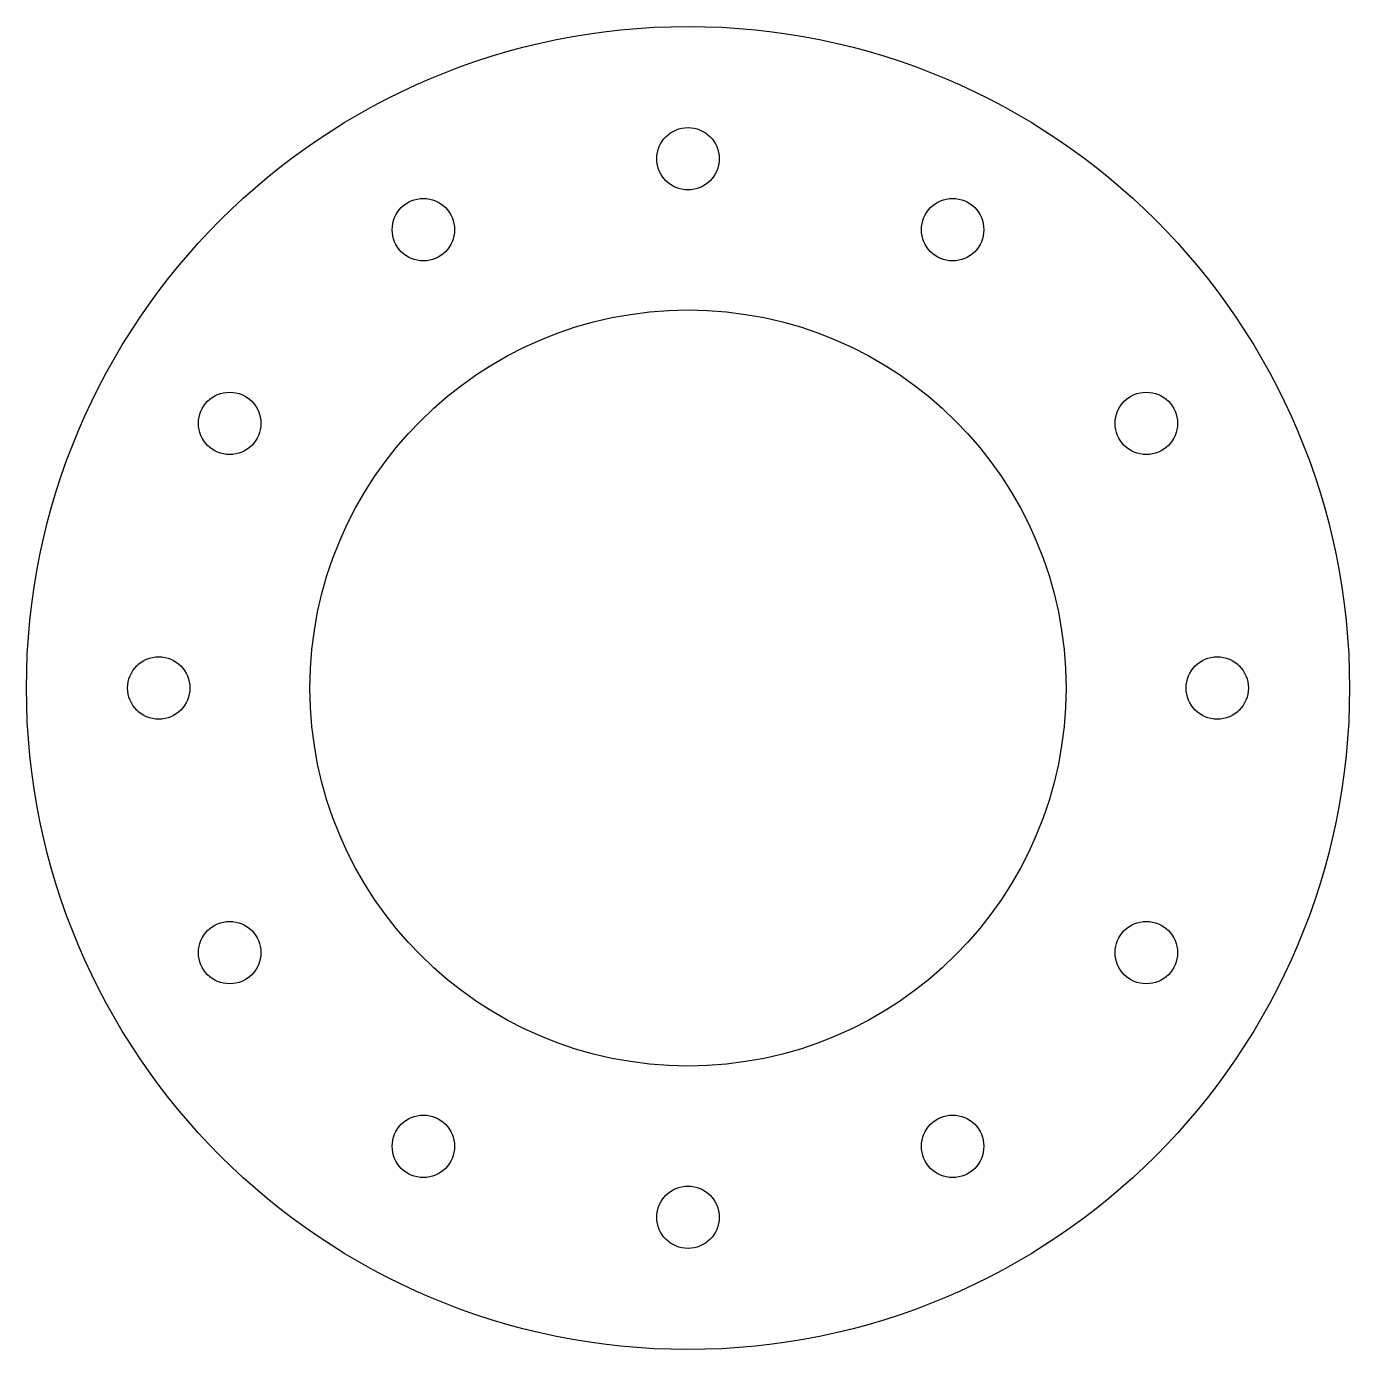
# Model space of a CAD drawing. Header units: millimetres. Extents: x -35 to 35, y -35 to 35.
import ezdxf

# ---------------------------------------------------------------- set-up
doc = ezdxf.new("R2010")
doc.units = ezdxf.units.MM

msp = doc.modelspace()

# ---------------------------------------------------------------- linework, layer by layer
at = {"color": 7, "linetype": 'Continuous', "lineweight": 25}
for centre, radius in [((0, 0), 35), ((0, 28), 1.65), ((-14, 24.249), 1.65), ((14, 24.249), 1.65), ((0, 0), 20), ((-24.249, 14), 1.65), ((24.249, 14), 1.65), ((-28, 0), 1.65), ((28, 0), 1.65), ((-24.249, -14), 1.65), ((24.249, -14), 1.65), ((-14, -24.249), 1.65), ((14, -24.249), 1.65), ((0, -28), 1.65)]:
    msp.add_circle(centre, radius, dxfattribs=at)

doc.saveas('drawing.dxf')
